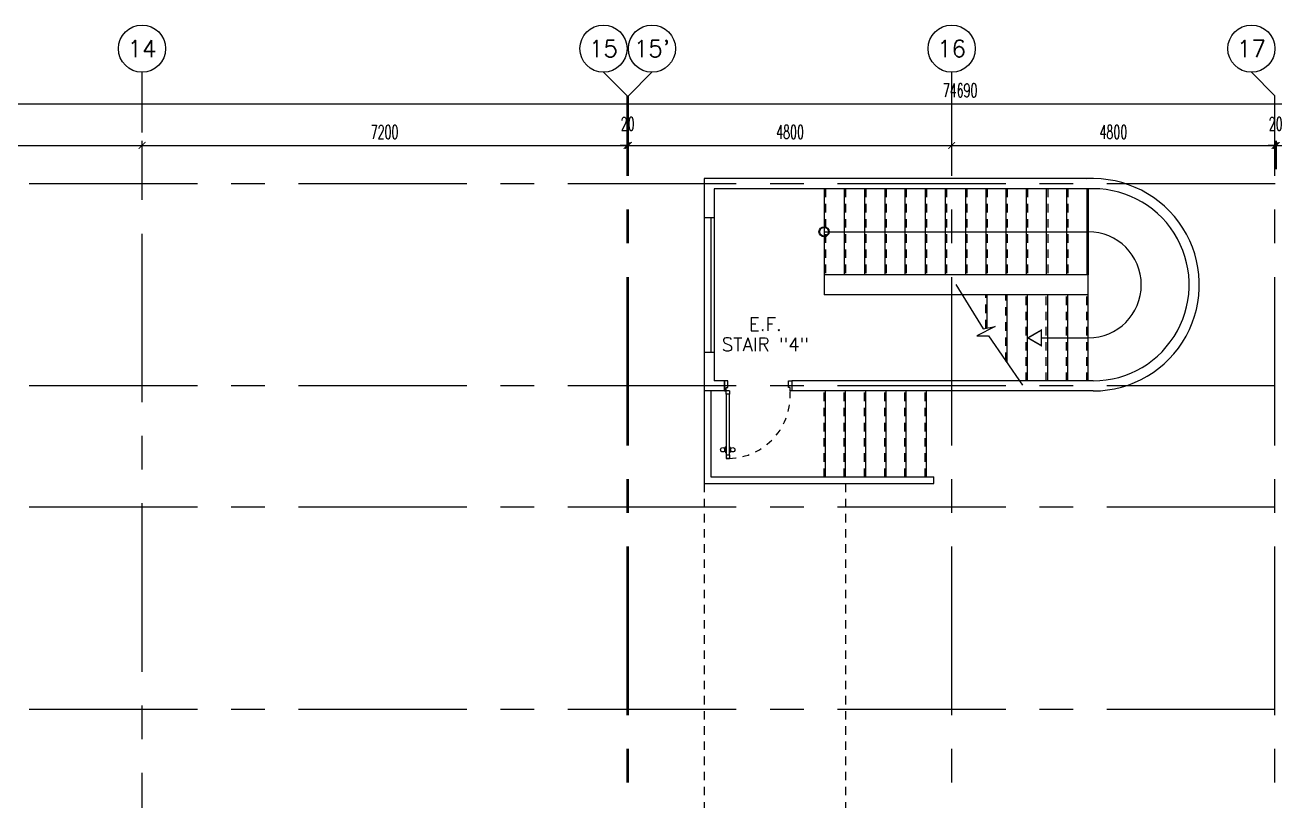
# Model space of a CAD drawing. Extents: x 417866.9 to 417960.2, y 43448 to 43538.2.
# Drawn here: x 417896.96 to 417915.52, y 43526.74 to 43538.25 of the extents above; entities that cross this region are included whole.
import ezdxf
from ezdxf.enums import TextEntityAlignment as Align

# ---------------------------------------------------------------- set-up
doc = ezdxf.new("R2010")
doc.units = 0
doc.header["$MEASUREMENT"] = 0
doc.header["$PDMODE"] = 3
doc.header["$PDSIZE"] = 0.1
for name, pattern in [('CENTERX2', [4, 2.5, -0.5, 0.5, -0.5]), ('HIDDEN', [0.375, 0.25, -0.125]), ('HIDDEN2', [0.1875, 0.125, -0.0625])]:
    doc.linetypes.add(name, pattern=pattern)
doc.layers.get('0').update_dxf_attribs({"color": 11, "linetype": 'CONTINUOUS'})
doc.layers.get('DEFPOINTS').update_dxf_attribs({"color": 11, "linetype": 'CONTINUOUS'})
for name, color, linetype in [('AX-CR', 11, 'CONTINUOUS'), ('AX-DIM', 11, 'CONTINUOUS'), ('AX-TXT', 11, 'CONTINUOUS'), ('AXES', 11, 'CENTERX2'), ('DOOR', 11, 'CONTINUOUS'), ('Handrail', 11, 'CONTINUOUS'), ('HIDDEN', 11, 'HIDDEN2'), ('RM-NAME', 11, 'CONTINUOUS'), ('ROOF', 11, 'CONTINUOUS'), ('STR', 11, 'CONTINUOUS'), ('WALL', 11, 'CONTINUOUS')]:
    doc.layers.add(name, color=color, linetype=linetype)
doc.layers.add('WIN', color=11, linetype='CONTINUOUS', plot=False)
doc.styles.add('ROMANS', font='ROMANS.shx', dxfattribs={"width": 0.6})
doc.dimstyles.new('STANDARD in', dxfattribs={"dimtxt": 0.2, "dimasz": 0.1, "dimexe": 0.07, "dimexo": 0.05, "dimgap": 0.1, "dimtad": 1, "dimdec": 0, "dimlfac": 1000, "dimzin": 0, "dimdsep": 46, "dimtxsty": 'ROMANS', "dimblk": 'ARCHTICK', "dimcen": 0.05, "dimdle": 0.05, "dimclrd": 7, "dimclre": 7, "dimclrt": 2, "dimadec": 0, "dimazin": 0, "dimtfac": 1, "dimtdec": 0, "dimtmove": 2, "dimatfit": 3, "dimldrblk": 'ARCHTICK', "dimfxl": 0, "dimtolj": 1, "dimtzin": 0, "dimarcsym": 0})

# ---------------------------------------------------------------- blocks, each defined once
blk = doc.blocks.new('_ARCHTICK')
at = {"color": 0, "linetype": 'ByBlock', "const_width": 0.15}
blk.add_lwpolyline([(-0.5, -0.5), (0.5, 0.5)], dxfattribs=at)
blk = doc.blocks.new('*D162')
at = {"layer": 'AX-DIM', "color": 7, "linetype": 'ByBlock', "lineweight": -2}
for p, q in [((417891.447, 43536.462), (417898.747, 43536.462)), ((417891.497, 43536.112), (417891.497, 43536.532)), ((417898.697, 43536.112), (417898.697, 43536.532))]:
    blk.add_line(p, q, dxfattribs=at)
at = {"layer": 'DEFPOINTS', "color": 0, "linetype": 'ByBlock'}
for p in [(417898.697, 43536.462), (417891.497, 43536.062), (417898.697, 43536.062)]:
    blk.add_point(p, dxfattribs=at)
at = {"layer": 'AX-DIM', "color": 7, "linetype": 'ByBlock', "lineweight": -2, "xscale": 0.1, "yscale": 0.1, "zscale": 0.1, "rotation": 180}
blk.add_blockref('_ARCHTICK', (417891.497, 43536.462), dxfattribs=at)
at = {"layer": 'AX-DIM', "color": 7, "linetype": 'ByBlock', "lineweight": -2, "xscale": 0.1, "yscale": 0.1, "zscale": 0.1}
blk.add_blockref('_ARCHTICK', (417898.697, 43536.462), dxfattribs=at)
at = {"layer": 'AX-DIM', "color": 2, "linetype": 'ByBlock', "insert": (417895.097, 43536.662), "char_height": 0.2, "attachment_point": 5, "style": 'ROMANS'}
blk.add_mtext('\\A1;7200', dxfattribs=at)
blk = doc.blocks.new('AXU')
at = {"layer": 'AX-CR'}
blk.add_circle((0, 350), 350, dxfattribs=at)
at = {"layer": 'AX-TXT', "style": 'ROMANS'}
blk.add_attdef('AX', text='', height=250, dxfattribs=at).set_placement((0, 350), align=Align.MIDDLE)
blk = doc.blocks.new('*D165')
at = {"layer": 'AX-DIM', "color": 7, "linetype": 'ByBlock', "lineweight": -2}
for p, q in [((417910.667, 43536.462), (417915.567, 43536.462)), ((417910.717, 43536.112), (417910.717, 43536.532)), ((417915.517, 43536.112), (417915.517, 43536.532))]:
    blk.add_line(p, q, dxfattribs=at)
at = {"layer": 'DEFPOINTS', "color": 0, "linetype": 'ByBlock'}
for p in [(417915.517, 43536.462), (417910.717, 43536.062), (417915.517, 43536.062)]:
    blk.add_point(p, dxfattribs=at)
at = {"layer": 'AX-DIM', "color": 7, "linetype": 'ByBlock', "lineweight": -2, "xscale": 0.1, "yscale": 0.1, "zscale": 0.1, "rotation": 180}
blk.add_blockref('_ARCHTICK', (417910.717, 43536.462), dxfattribs=at)
at = {"layer": 'AX-DIM', "color": 7, "linetype": 'ByBlock', "lineweight": -2, "xscale": 0.1, "yscale": 0.1, "zscale": 0.1}
blk.add_blockref('_ARCHTICK', (417915.517, 43536.462), dxfattribs=at)
at = {"layer": 'AX-DIM', "color": 2, "linetype": 'ByBlock', "insert": (417913.117, 43536.662), "char_height": 0.2, "attachment_point": 5, "style": 'ROMANS'}
blk.add_mtext('\\A1;4800', dxfattribs=at)
blk = doc.blocks.new('*D166')
at = {"layer": 'AX-DIM', "color": 7, "linetype": 'ByBlock', "lineweight": -2}
for p, q in [((417915.487, 43536.462), (417922.787, 43536.462)), ((417915.537, 43536.112), (417915.537, 43536.532)), ((417922.737, 43536.112), (417922.737, 43536.532))]:
    blk.add_line(p, q, dxfattribs=at)
at = {"layer": 'DEFPOINTS', "color": 0, "linetype": 'ByBlock'}
for p in [(417922.737, 43536.462), (417915.537, 43536.062), (417922.737, 43536.062)]:
    blk.add_point(p, dxfattribs=at)
at = {"layer": 'AX-DIM', "color": 7, "linetype": 'ByBlock', "lineweight": -2, "xscale": 0.1, "yscale": 0.1, "zscale": 0.1, "rotation": 180}
blk.add_blockref('_ARCHTICK', (417915.537, 43536.462), dxfattribs=at)
at = {"layer": 'AX-DIM', "color": 7, "linetype": 'ByBlock', "lineweight": -2, "xscale": 0.1, "yscale": 0.1, "zscale": 0.1}
blk.add_blockref('_ARCHTICK', (417922.737, 43536.462), dxfattribs=at)
at = {"layer": 'AX-DIM', "color": 2, "linetype": 'ByBlock', "insert": (417919.137, 43536.662), "char_height": 0.2, "attachment_point": 5, "style": 'ROMANS'}
blk.add_mtext('\\A1;7200', dxfattribs=at)
blk = doc.blocks.new('*D174')
at = {"layer": 'AX-DIM', "color": 7, "linetype": 'ByBlock', "lineweight": -2}
for p, q in [((417915.517, 43536.462), (417915.417, 43536.462)), ((417915.517, 43536.112), (417915.517, 43536.532)), ((417915.517, 43536.462), (417915.537, 43536.462)), ((417915.537, 43536.112), (417915.537, 43536.532)), ((417915.537, 43536.462), (417915.637, 43536.462))]:
    blk.add_line(p, q, dxfattribs=at)
at = {"layer": 'DEFPOINTS', "color": 0, "linetype": 'ByBlock'}
for p in [(417915.537, 43536.462), (417915.517, 43536.062), (417915.537, 43536.062)]:
    blk.add_point(p, dxfattribs=at)
at = {"layer": 'AX-DIM', "color": 7, "linetype": 'ByBlock', "lineweight": -2, "xscale": 0.1, "yscale": 0.1, "zscale": 0.1}
blk.add_blockref('_ARCHTICK', (417915.517, 43536.462), dxfattribs=at)
at = {"layer": 'AX-DIM', "color": 7, "linetype": 'ByBlock', "lineweight": -2, "xscale": 0.1, "yscale": 0.1, "zscale": 0.1, "rotation": 180}
blk.add_blockref('_ARCHTICK', (417915.537, 43536.462), dxfattribs=at)
at = {"layer": 'AX-DIM', "color": 2, "linetype": 'ByBlock', "insert": (417915.527, 43536.782), "char_height": 0.2, "attachment_point": 5, "style": 'ROMANS'}
blk.add_mtext('\\A1;20', dxfattribs=at)
blk = doc.blocks.new('*D136')
at = {"layer": 'AX-DIM', "color": 7, "lineweight": -2}
for p, q in [((417873.447, 43537.08), (417948.237, 43537.08)), ((417873.497, 43534.597), (417873.497, 43537.15)), ((417948.187, 43524.951), (417948.187, 43537.15))]:
    blk.add_line(p, q, dxfattribs=at)
at = {"layer": 'DEFPOINTS', "color": 0}
for p in [(417948.187, 43537.08), (417873.497, 43534.547), (417948.187, 43524.901)]:
    blk.add_point(p, dxfattribs=at)
at = {"layer": 'AX-DIM', "color": 7, "lineweight": -2, "xscale": 0.1, "yscale": 0.1, "zscale": 0.1, "rotation": 180}
blk.add_blockref('_ARCHTICK', (417873.497, 43537.08), dxfattribs=at)
at = {"layer": 'AX-DIM', "color": 7, "lineweight": -2, "xscale": 0.1, "yscale": 0.1, "zscale": 0.1}
blk.add_blockref('_ARCHTICK', (417948.187, 43537.08), dxfattribs=at)
at = {"layer": 'AX-DIM', "color": 2, "insert": (417910.842, 43537.28), "char_height": 0.2, "attachment_point": 5, "style": 'ROMANS'}
blk.add_mtext('\\A1;74690', dxfattribs=at)
blk = doc.blocks.new('*D163')
at = {"layer": 'AX-DIM', "color": 7, "linetype": 'ByBlock', "lineweight": -2}
for p, q in [((417898.647, 43536.462), (417905.947, 43536.462)), ((417898.697, 43536.112), (417898.697, 43536.532)), ((417905.897, 43536.112), (417905.897, 43536.532))]:
    blk.add_line(p, q, dxfattribs=at)
at = {"layer": 'DEFPOINTS', "color": 0, "linetype": 'ByBlock'}
for p in [(417905.897, 43536.462), (417898.697, 43536.062), (417905.897, 43536.062)]:
    blk.add_point(p, dxfattribs=at)
at = {"layer": 'AX-DIM', "color": 7, "linetype": 'ByBlock', "lineweight": -2, "xscale": 0.1, "yscale": 0.1, "zscale": 0.1, "rotation": 180}
blk.add_blockref('_ARCHTICK', (417898.697, 43536.462), dxfattribs=at)
at = {"layer": 'AX-DIM', "color": 7, "linetype": 'ByBlock', "lineweight": -2, "xscale": 0.1, "yscale": 0.1, "zscale": 0.1}
blk.add_blockref('_ARCHTICK', (417905.897, 43536.462), dxfattribs=at)
at = {"layer": 'AX-DIM', "color": 2, "linetype": 'ByBlock', "insert": (417902.297, 43536.662), "char_height": 0.2, "attachment_point": 5, "style": 'ROMANS'}
blk.add_mtext('\\A1;7200', dxfattribs=at)
blk = doc.blocks.new('*D164')
at = {"layer": 'AX-DIM', "color": 7, "linetype": 'ByBlock', "lineweight": -2}
for p, q in [((417905.867, 43536.462), (417910.767, 43536.462)), ((417905.917, 43536.112), (417905.917, 43536.532)), ((417910.717, 43536.112), (417910.717, 43536.532))]:
    blk.add_line(p, q, dxfattribs=at)
at = {"layer": 'DEFPOINTS', "color": 0, "linetype": 'ByBlock'}
for p in [(417910.717, 43536.462), (417905.917, 43536.062), (417910.717, 43536.062)]:
    blk.add_point(p, dxfattribs=at)
at = {"layer": 'AX-DIM', "color": 7, "linetype": 'ByBlock', "lineweight": -2, "xscale": 0.1, "yscale": 0.1, "zscale": 0.1, "rotation": 180}
blk.add_blockref('_ARCHTICK', (417905.917, 43536.462), dxfattribs=at)
at = {"layer": 'AX-DIM', "color": 7, "linetype": 'ByBlock', "lineweight": -2, "xscale": 0.1, "yscale": 0.1, "zscale": 0.1}
blk.add_blockref('_ARCHTICK', (417910.717, 43536.462), dxfattribs=at)
at = {"layer": 'AX-DIM', "color": 2, "linetype": 'ByBlock', "insert": (417908.317, 43536.662), "char_height": 0.2, "attachment_point": 5, "style": 'ROMANS'}
blk.add_mtext('\\A1;4800', dxfattribs=at)
blk = doc.blocks.new('*D175')
at = {"layer": 'AX-DIM', "color": 7, "linetype": 'ByBlock', "lineweight": -2}
for p, q in [((417905.897, 43536.462), (417905.797, 43536.462)), ((417905.897, 43536.112), (417905.897, 43536.532)), ((417905.897, 43536.462), (417905.917, 43536.462)), ((417905.917, 43536.112), (417905.917, 43536.532)), ((417905.917, 43536.462), (417906.017, 43536.462))]:
    blk.add_line(p, q, dxfattribs=at)
at = {"layer": 'DEFPOINTS', "color": 0, "linetype": 'ByBlock'}
for p in [(417905.917, 43536.462), (417905.897, 43536.062), (417905.917, 43536.062)]:
    blk.add_point(p, dxfattribs=at)
at = {"layer": 'AX-DIM', "color": 7, "linetype": 'ByBlock', "lineweight": -2, "xscale": 0.1, "yscale": 0.1, "zscale": 0.1}
blk.add_blockref('_ARCHTICK', (417905.897, 43536.462), dxfattribs=at)
at = {"layer": 'AX-DIM', "color": 7, "linetype": 'ByBlock', "lineweight": -2, "xscale": 0.1, "yscale": 0.1, "zscale": 0.1, "rotation": 180}
blk.add_blockref('_ARCHTICK', (417905.917, 43536.462), dxfattribs=at)
at = {"layer": 'AX-DIM', "color": 2, "linetype": 'ByBlock', "insert": (417905.907, 43536.782), "char_height": 0.2, "attachment_point": 5, "style": 'ROMANS'}
blk.add_mtext('\\A1;20', dxfattribs=at)
blk = doc.blocks.new('STL-DR')
at = {"layer": 'DOOR', "color": 0, "linetype": 'ByBlock'}
for p, q in [((50, 0), (0, 0)), ((0, -150), (0, 0)), ((50, -100), (50, 0)), ((0, -150), (25, -150)), ((25, -100), (50, -100)), ((25, -150), (25, -100)), ((75, -150), (25, -150)), ((25, -200), (25, -150)), ((75, -150), (75, -200)), ((950, -100), (950, 0)), ((950, 0), (1000, 0)), ((975, -100), (950, -100)), ((975, -150), (975, -100)), ((1000, -150), (975, -150)), ((1000, 0), (1000, -150)), ((75, -200), (25, -200)), ((18, -990), (9, -990)), ((9, -1055), (9, -990)), ((18, -1055), (9, -1055)), ((18, -978), (18, -1068)), ((25, -978), (18, -978)), ((18, -1055), (18, -990)), ((25, -1068), (18, -1068)), ((25, -1100), (75, -1100)), ((25, -1100), (25, -1150)), ((75, -978), (82, -978)), ((75, -1068), (82, -1068)), ((75, -1100), (75, -1150)), ((82, -978), (82, -1068)), ((82, -990), (91, -990)), ((82, -1055), (82, -990)), ((82, -1055), (91, -1055)), ((91, -1055), (91, -990)), ((25, -1150), (75, -1150)), ((75, -1150), (25, -1150))]:
    blk.add_line(p, q, dxfattribs=at)
at = {"layer": 'DOOR', "linetype": 'ByBlock'}
for p, q in [((25, -200), (25, -1100)), ((75, -1100), (75, -200))]:
    blk.add_line(p, q, dxfattribs=at)
at = {"layer": 'DOOR', "color": 0, "linetype": 'ByBlock'}
for centre in [(-24, -1023), (124, -1023)]:
    blk.add_circle(centre, 32.4, dxfattribs=at)
at = {"layer": 'DOOR', "linetype": 'HIDDEN', "ltscale": 0.5}
blk.add_arc((50, -223), 928, 271.544, 4.4816, dxfattribs=at)
at = {"layer": 'WALL'}
for p, q in [((0, 0), (0, -150)), ((0, 0), (0, -150)), ((1000, 0), (1000, -150))]:
    blk.add_line(p, q, dxfattribs=at)

msp = doc.modelspace()

# ---------------------------------------------------------------- linework, layer by layer
for p, q in [((417910.7759, 43534.3983), (417911.185, 43533.743)), ((417911.3604, 43533.7781), (417911.0915, 43533.6377)), ((417911.185, 43533.743), (417911.3604, 43533.7781)), ((417911.0915, 43533.6377), (417911.2618, 43533.6377)), ((417911.2618, 43533.6377), (417911.7696, 43532.9064))]:
    msp.add_line(p, q)
at = {"layer": 'AXES'}
for p, q in [((417898.6966, 43448.6529), (417898.6966, 43537.5491)), ((417905.8966, 43537.1991), (417905.5466, 43537.5491)), ((417905.9166, 43537.1991), (417906.2666, 43537.5491)), ((417910.7166, 43460.01), (417910.7166, 43537.5491)), ((417915.5166, 43537.1991), (417915.1666, 43537.5491)), ((417905.8966, 43460.01), (417905.8966, 43537.1991)), ((417905.9166, 43460.01), (417905.9166, 43537.1991)), ((417915.5166, 43460.01), (417915.5166, 43537.1991)), ((417959.5194, 43535.8943), (417889.6966, 43535.8943)), ((417959.5194, 43532.8943), (417889.6966, 43532.8943)), ((417959.5194, 43531.0943), (417889.6966, 43531.0943)), ((417959.5194, 43528.0943), (417889.6966, 43528.0943))]:
    msp.add_line(p, q, dxfattribs=at)
at = {"layer": 'Handrail'}
for p, q in [((417907.0416, 43532.8193), (417907.0416, 43531.4443)), ((417907.1416, 43532.8193), (417907.1416, 43531.5443)), ((417907.0416, 43531.4443), (417910.4492, 43531.4443)), ((417907.1416, 43531.5443), (417910.4492, 43531.5443)), ((417910.4492, 43531.4443), (417910.4492, 43531.5443))]:
    msp.add_line(p, q, dxfattribs=at)
at = {"layer": 'HIDDEN'}
for p, q in [((417907.0416, 43531.4443), (417907.0416, 43525.7443)), ((417909.1416, 43531.4443), (417909.1416, 43525.7443))]:
    msp.add_line(p, q, dxfattribs=at)
at = {"layer": 'ROOF'}
for p, q in [((417912.7418, 43534.5443), (417908.8218, 43534.5443)), ((417908.8218, 43534.5443), (417908.8218, 43534.2443)), ((417912.7418, 43534.2443), (417912.7418, 43534.5443)), ((417912.7418, 43534.2443), (417908.8218, 43534.2443))]:
    msp.add_line(p, q, dxfattribs=at)
at = {"layer": 'STR'}
for p, q in [((417908.8218, 43535.8193), (417908.8218, 43534.5443)), ((417909.1218, 43535.8193), (417909.1218, 43534.5443)), ((417909.4218, 43535.8193), (417909.4218, 43534.5443)), ((417909.7218, 43535.8193), (417909.7218, 43534.5443)), ((417910.0218, 43535.8193), (417910.0218, 43534.5443)), ((417910.3218, 43535.8193), (417910.3218, 43534.5443)), ((417910.6218, 43535.8193), (417910.6218, 43534.5443)), ((417910.9218, 43535.8193), (417910.9218, 43534.5443)), ((417911.2218, 43535.8193), (417911.2218, 43534.5443)), ((417911.5218, 43535.8193), (417911.5218, 43534.5443)), ((417911.8218, 43535.8193), (417911.8218, 43534.5443)), ((417912.1218, 43535.8193), (417912.1218, 43534.5443)), ((417912.4218, 43535.8193), (417912.4218, 43534.5443)), ((417912.7218, 43535.8193), (417912.7218, 43534.5443)), ((417912.7418, 43535.8193), (417912.7418, 43534.5443)), ((417908.8218, 43535.1818), (417912.7443, 43535.1818)), ((417911.2418, 43533.7544), (417911.2418, 43534.2443)), ((417911.5418, 43533.2344), (417911.5418, 43534.2443)), ((417911.8418, 43532.9693), (417911.8418, 43534.2443)), ((417912.1418, 43532.9693), (417912.1418, 43534.2443)), ((417912.4418, 43532.9693), (417912.4418, 43534.2443)), ((417912.7418, 43532.9693), (417912.7418, 43534.2443)), ((417912.0487, 43533.6068), (417912.7443, 43533.6068)), ((417908.8418, 43531.5443), (417908.8418, 43532.8193)), ((417909.1418, 43531.5443), (417909.1418, 43532.8193)), ((417909.4418, 43531.5443), (417909.4418, 43532.8193)), ((417909.7418, 43531.5443), (417909.7418, 43532.8193)), ((417910.0418, 43531.5443), (417910.0418, 43532.8193)), ((417910.3418, 43531.5443), (417910.3418, 43532.8193))]:
    msp.add_line(p, q, dxfattribs=at)
at = {"layer": 'STR', "linetype": 'HIDDEN2'}
for p, q in [((417908.8418, 43535.8193), (417908.8418, 43534.5443)), ((417909.1418, 43535.8193), (417909.1418, 43534.5443)), ((417909.4418, 43535.8193), (417909.4418, 43534.5443)), ((417909.7418, 43535.8193), (417909.7418, 43534.5443)), ((417910.0418, 43535.8193), (417910.0418, 43534.5443)), ((417910.3418, 43535.8193), (417910.3418, 43534.5443)), ((417910.6418, 43535.8193), (417910.6418, 43534.5443)), ((417910.9418, 43535.8193), (417910.9418, 43534.5443)), ((417911.2418, 43535.8193), (417911.2418, 43534.5443)), ((417911.5418, 43535.8193), (417911.5418, 43534.5443)), ((417911.8418, 43535.8193), (417911.8418, 43534.5443)), ((417912.1418, 43535.8193), (417912.1418, 43534.5443)), ((417912.4418, 43535.8193), (417912.4418, 43534.5443)), ((417912.7218, 43535.8193), (417912.7218, 43534.5443)), ((417912.7418, 43535.8193), (417912.7418, 43534.5443)), ((417911.2218, 43533.7504), (417911.2218, 43534.2443)), ((417911.5218, 43533.2632), (417911.5218, 43534.2443)), ((417911.8218, 43532.9693), (417911.8218, 43534.2443)), ((417912.1218, 43532.9693), (417912.1218, 43534.2443)), ((417912.4218, 43532.9693), (417912.4218, 43534.2443)), ((417912.7218, 43532.9693), (417912.7218, 43534.2443)), ((417908.8218, 43531.5443), (417908.8218, 43532.8193)), ((417909.1218, 43531.5443), (417909.1218, 43532.8193)), ((417909.4218, 43531.5443), (417909.4218, 43532.8193)), ((417909.7218, 43531.5443), (417909.7218, 43532.8193)), ((417910.0218, 43531.5443), (417910.0218, 43532.8193)), ((417910.3218, 43531.5443), (417910.3218, 43532.8193))]:
    msp.add_line(p, q, dxfattribs=at)
at = {"layer": 'STR', "const_width": 0.0215}
msp.add_lwpolyline([(417912.0487, 43533.7223), (417912.0487, 43533.4914), (417911.8487, 43533.6068)], close=True, dxfattribs=at)
at = {"layer": 'STR'}
for radius in [0.075, 0.065]:
    msp.add_circle((417908.8218, 43535.1818), radius, dxfattribs=at)
msp.add_arc((417912.7443, 43534.3943), 0.7875, 270, 90, dxfattribs=at)
at = {"layer": 'WALL'}
for p, q in [((417912.8172, 43535.9693), (417907.0416, 43535.9693)), ((417907.0416, 43535.9693), (417907.0416, 43535.3943)), ((417912.8172, 43535.8193), (417907.1916, 43535.8193)), ((417907.1916, 43535.8193), (417907.1916, 43535.3943)), ((417907.0416, 43535.3943), (417907.1916, 43535.3943)), ((417907.0416, 43533.3943), (417907.1916, 43533.3943)), ((417907.0416, 43533.3943), (417907.0416, 43532.8193)), ((417907.1916, 43533.3943), (417907.1916, 43532.9693)), ((417907.3416, 43532.9693), (417907.1916, 43532.9693)), ((417907.3416, 43532.9693), (417907.3416, 43532.8193)), ((417912.8172, 43532.9693), (417908.3416, 43532.9693)), ((417908.3416, 43532.9693), (417908.3416, 43532.8193)), ((417907.3416, 43532.8193), (417907.0416, 43532.8193)), ((417912.8172, 43532.8193), (417908.3416, 43532.8193))]:
    msp.add_line(p, q, dxfattribs=at)
for radius, end in [(1.575, 93.47026), (1.425, 93.83605)]:
    msp.add_arc((417912.8172, 43534.3943), radius, 269.99997, end, dxfattribs=at)
at = {"layer": 'WIN'}
for p, q in [((417907.0416, 43535.3943), (417907.0416, 43533.3943)), ((417907.1416, 43535.3943), (417907.1416, 43533.3943)), ((417907.1916, 43535.3943), (417907.1916, 43533.3943))]:
    msp.add_line(p, q, dxfattribs=at)

# ---------------------------------------------------------------- block references
at = {"layer": 'AXES', "xscale": 0.001000000047497451, "yscale": 0.0009999999892897904, "zscale": 0.001}
for p, values in [((417898.6966, 43537.5491), {'AX': '14'}), ((417905.5466, 43537.5491), {'AX': '15'}), ((417906.2666, 43537.5491), {'AX': "15'"}), ((417910.7166, 43537.5491), {'AX': '16'}), ((417915.1666, 43537.5491), {'AX': '17'})]:
    msp.add_blockref('AXU', p, dxfattribs=at).add_auto_attribs(values)
at = {"layer": 'DOOR', "color": 1, "xscale": 0.001000000047497451, "yscale": 0.0009999999892897904, "zscale": 0.001}
msp.add_blockref('STL-DR', (417907.3416, 43532.9693), dxfattribs=at)

# ---------------------------------------------------------------- texts
at = {"layer": 'RM-NAME', "style": 'ROMANS'}
for s, p in [('E.F.', (417907.9496, 43533.81)), ('STAIR "4"', (417907.9496, 43533.51))]:
    msp.add_text(s, height=0.2, dxfattribs=at).set_placement(p, align=Align.MIDDLE)

# ---------------------------------------------------------------- dimensions: what is measured, and where the dimension line sits
at = {"layer": 'AX-DIM'}
dim = msp.add_linear_dim(base=(417948.1866, 43537.0798), p1=(417873.4966, 43534.5472), p2=(417948.1866, 43524.9014), dimstyle='STANDARD in', dxfattribs=at)
dim.commit()
dim.dimension.update_dxf_attribs({"geometry": '*D136', "text_midpoint": (417910.8416, 43537.2798)})
at = {"layer": 'AX-DIM', "color": 1, "linetype": 'ByBlock'}
for base, p1, p2, picture, middle in [((417905.9166, 43536.4616), (417905.8966, 43536.0616), (417905.9166, 43536.0616), '*D175', (417905.9066, 43536.7816)), ((417915.5366, 43536.4616), (417915.5166, 43536.0616), (417915.5366, 43536.0616), '*D174', (417915.5266, 43536.7816)), ((417898.6966, 43536.4616), (417891.4966, 43536.0616), (417898.6966, 43536.0616), '*D162', (417895.0966, 43536.6616)), ((417905.8966, 43536.4616), (417898.6966, 43536.0616), (417905.8966, 43536.0616), '*D163', (417902.2966, 43536.6616)), ((417910.7166, 43536.4616), (417905.9166, 43536.0616), (417910.7166, 43536.0616), '*D164', (417908.3166, 43536.6616)), ((417915.5166, 43536.4616), (417910.7166, 43536.0616), (417915.5166, 43536.0616), '*D165', (417913.1166, 43536.6616)), ((417922.7366, 43536.4616), (417915.5366, 43536.0616), (417922.7366, 43536.0616), '*D166', (417919.1366, 43536.6616))]:
    dim = msp.add_linear_dim(base=base, p1=p1, p2=p2, dimstyle='STANDARD in', dxfattribs=at)
    dim.commit()
    dim.dimension.update_dxf_attribs({"geometry": picture, "text_midpoint": middle})

doc.saveas('drawing.dxf')
